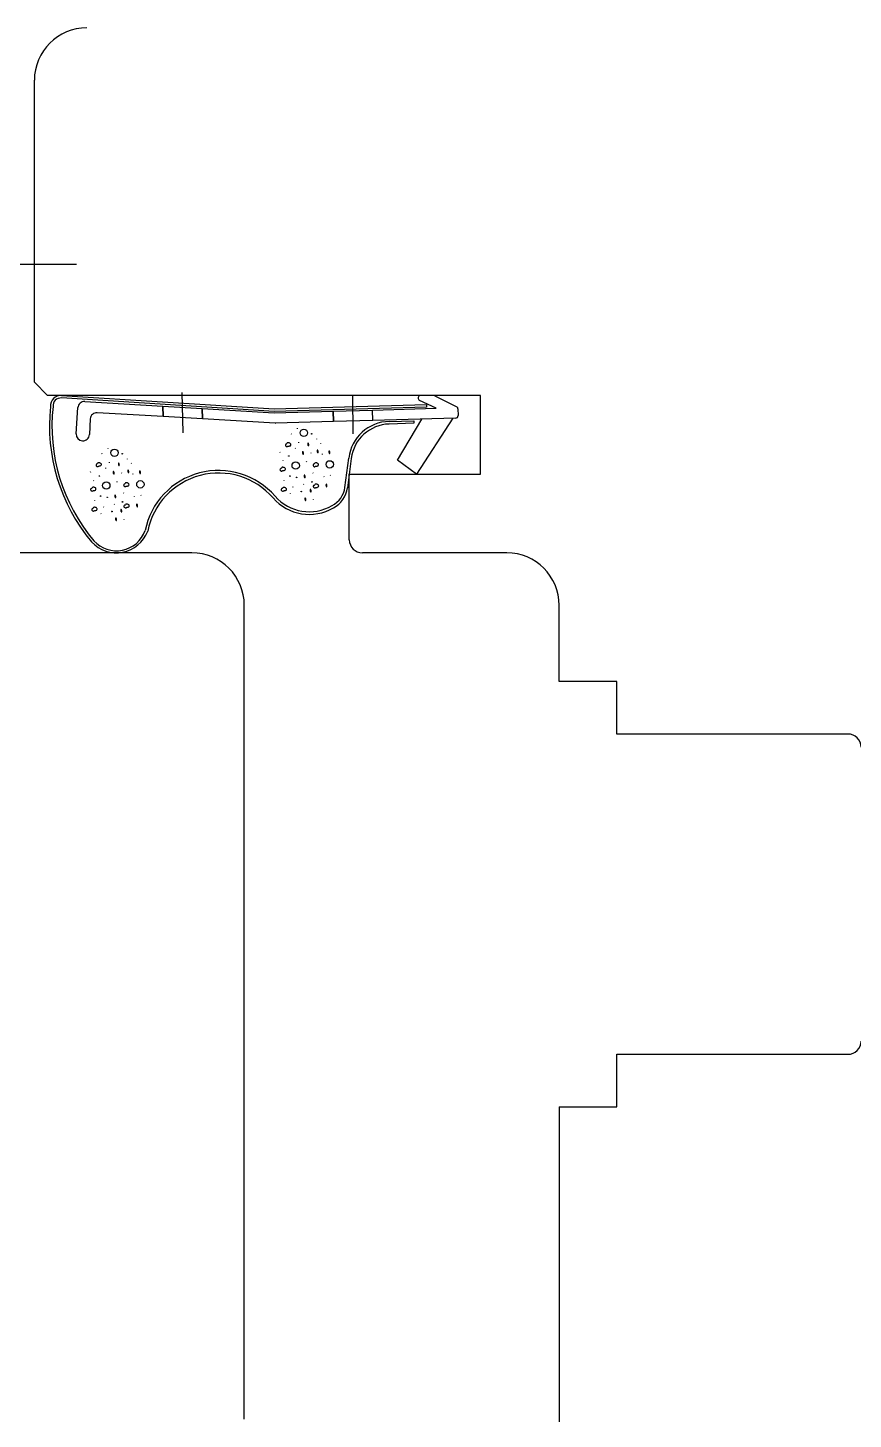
# Model space of a CAD drawing. Header units: centimetres. Extents: x 0.3 to 84.3, y 0.3 to 59.7.
# Drawn here: x 49.5955 to 49.6584, y 11.8326 to 11.9386 of the extents above; entities that cross this region are included whole.
import ezdxf

# ---------------------------------------------------------------- set-up
doc = ezdxf.new("R2010")
doc.units = ezdxf.units.CM
doc.linetypes.add('AUSGEZOGEN', pattern=[0])
doc.layers.add('Fenster', color=7, linetype='AUSGEZOGEN', lineweight=35)

msp = doc.modelspace()

# ---------------------------------------------------------------- linework, layer by layer
at = {"layer": 'Fenster', "color": 7, "linetype": 'AUSGEZOGEN', "lineweight": 25}
for p, q in [((49.59599889823408, 11.91159983226303), (49.59599889823408, 11.93459983172548)), ((49.54879889959541, 11.92059983156041), (49.59919889825645, 11.92059983156041)), ((49.59699889821068, 11.91059983228638), (49.59599889823408, 11.91159983226303)), ((49.62999889743955, 11.91059983228638), (49.59699889821068, 11.91059983228638)), ((49.61426706324207, 11.90936978297273), (49.59805863119584, 11.91040023524897)), ((49.59807132059237, 11.91059983228638), (49.61427060500888, 11.90956996157138)), ((49.60734916791244, 11.90773669975033), (49.60726275127627, 11.91081042163947)), ((49.62024347756662, 11.91059464964292), (49.62026369646575, 11.90766555043615)), ((49.62661635941222, 11.90961693968521), (49.6253561972856, 11.91021814915171)), ((49.62651438007035, 11.91056295792437), (49.6282010134704, 11.90971774530645)), ((49.62999889743955, 11.90459983242659), (49.62999889743955, 11.91059983228638)), ((49.59919122679094, 11.90766726919242), (49.59930947620459, 11.90966377035429)), ((49.59983816384845, 11.91013333329129), (49.60579121315453, 11.90977699086848)), ((49.60581367617769, 11.90897801177271), (49.60078911466384, 11.90927560811979)), ((49.60581367617769, 11.90897801177271), (49.60579121315453, 11.90977699086848)), ((49.60579121315453, 11.90977699086848), (49.60879745773953, 11.90959704065745)), ((49.60579121315453, 11.90977699086848), (49.60581367617769, 11.90897801177271)), ((49.60881986738557, 11.9087999601119), (49.60879745773953, 11.90959704065745)), ((49.60879745773953, 11.90959704065745), (49.61426584858321, 11.90926970931146)), ((49.60879745773953, 11.90959704065745), (49.60881986738557, 11.9087999601119)), ((49.61426584858321, 11.90926970931146), (49.61877468023575, 11.90939647356609)), ((49.62588339611119, 11.90969637218505), (49.61426706324207, 11.90936978297273)), ((49.61427060500888, 11.90956996157138), (49.62587777540099, 11.90989629318379)), ((49.61877468023575, 11.90939647356609), (49.62177349521721, 11.90948078422021)), ((49.61879716307688, 11.90859678957104), (49.61877468023575, 11.90939647356609)), ((49.61877468023575, 11.90939647356609), (49.61879716307688, 11.90859678957104)), ((49.62177349521721, 11.90948078422021), (49.62661635941222, 11.90961693968521)), ((49.62179597805834, 11.90868110022516), (49.62177349521721, 11.90948078422021)), ((49.62587777540099, 11.90989629318379), (49.62588339611119, 11.90969637218505)), ((49.62828014557795, 11.90956396074117), (49.62829420532601, 11.90906387467794)), ((49.60026042702003, 11.9088060451827), (49.60018947737188, 11.90760814448563)), ((49.60881986738557, 11.9087999601119), (49.60581367617769, 11.90897801177271)), ((49.61434012865661, 11.90847300429996), (49.60881986738557, 11.9087999601119)), ((49.61879716307688, 11.90859678957104), (49.61437501995993, 11.9084724625348)), ((49.61605537021148, 11.9080581842175), (49.61604311295917, 11.9080901150041)), ((49.62179597805834, 11.90868110022516), (49.61879716307688, 11.90859678957104)), ((49.62809990503747, 11.90885833296893), (49.62179597805834, 11.90868110022516)), ((49.62303802262996, 11.9086159803705), (49.62491079548754, 11.90866863273673)), ((49.62491641619781, 11.90846871173799), (49.62304364334025, 11.90841605937172)), ((49.62367613496437, 11.90566463743708), (49.62552046789672, 11.90878581297889)), ((49.62491079548754, 11.90866863273673), (49.62491641619781, 11.90846871173799)), ((49.62789998403877, 11.90885271225861), (49.62511849901392, 11.90459983242659)), ((49.61530587681335, 11.90698745834948), (49.61527320156841, 11.90696987260972)), ((49.61534005701127, 11.90698525679755), (49.61530587681335, 11.90698745834948)), ((49.61537869613675, 11.90698175849111), (49.61534005701127, 11.90698525679755)), ((49.61541547906548, 11.90697686502336), (49.61537869613675, 11.90698175849111)), ((49.61559297099311, 11.90764630645018), (49.61558071374078, 11.90767823723677)), ((49.6161639037995, 11.90698878489243), (49.61615164654718, 11.90702071567899)), ((49.61753439905542, 11.9072532868719), (49.61752214180311, 11.90728521765846)), ((49.60115965513464, 11.9061263414812), (49.60114739788233, 11.9061582722678)), ((49.6016220543529, 11.90653821924853), (49.60160979710059, 11.90657015003513)), ((49.61472630577933, 11.90624856262162), (49.61471404852695, 11.90628049340822)), ((49.61513141800537, 11.90683309412111), (49.61512986919581, 11.90680113389985)), ((49.61512986919581, 11.90680113389985), (49.61513444915387, 11.90677029360418)), ((49.61515692118265, 11.90687259910569), (49.61513141800537, 11.90683309412111)), ((49.61513444915387, 11.90677029360418), (49.6151524948342, 11.90674085796109)), ((49.6151524948342, 11.90674085796109), (49.61519171597584, 11.90671106827163)), ((49.61518615889023, 11.90689166864272), (49.61515692118265, 11.90687259910569)), ((49.61521651658357, 11.90690460739707), (49.61518615889023, 11.90689166864272)), ((49.61519171597584, 11.90671106827163), (49.61522767538663, 11.90669335343901)), ((49.61524649027512, 11.90693120243518), (49.61521651658357, 11.90690460739707)), ((49.61522767538663, 11.90669335343901), (49.61526046037355, 11.90669300888394)), ((49.61527320156841, 11.90696987260972), (49.61524649027512, 11.90693120243518)), ((49.61526046037355, 11.90669300888394), (49.61529165287335, 11.90670715575679)), ((49.61529165287335, 11.90670715575679), (49.61532265887439, 11.90672232492543)), ((49.61532265887439, 11.90672232492543), (49.61535459820652, 11.90673238477557)), ((49.61535459820652, 11.90673238477557), (49.61538951431724, 11.90673770911326)), ((49.61538951431724, 11.90673770911326), (49.61542192585248, 11.90673940826382)), ((49.61545533729741, 11.9069609186061), (49.61541547906548, 11.90697686502336)), ((49.61542192585248, 11.90673940826382), (49.61545275582007, 11.90674398592992)), ((49.61545275582007, 11.90674398592992), (49.61550882107612, 11.90676548336924)), ((49.61549502009206, 11.9069343807953), (49.61545533729741, 11.9069609186061)), ((49.61552077580949, 11.90690318650769), (49.61549502009206, 11.9069343807953)), ((49.61550882107612, 11.90676548336924), (49.61553071538694, 11.90680257976815)), ((49.61553677826917, 11.9068733775016), (49.61552077580949, 11.90690318650769)), ((49.61553071538694, 11.90680257976815), (49.61554071021752, 11.90684030684602)), ((49.61554071021752, 11.90684030684602), (49.61553677826917, 11.9068733775016)), ((49.61588607250113, 11.90655402778853), (49.61587381524876, 11.90658595857513)), ((49.61709214959735, 11.90618351198182), (49.61707989234503, 11.90621544276842)), ((49.61783275300063, 11.9069198128886), (49.61782049574831, 11.9069517436752)), ((49.61795740688309, 11.90610148404544), (49.6179451496308, 11.90613341483204)), ((49.60069810214679, 11.90531312915218), (49.60069655333726, 11.90528116893093)), ((49.60069655333726, 11.90528116893093), (49.60070113329531, 11.9052503286352)), ((49.60072360532412, 11.90535263413672), (49.60069810214679, 11.90531312915218)), ((49.60070113329531, 11.9052503286352), (49.60071917897562, 11.90522089299216)), ((49.60071917897562, 11.90522089299216), (49.60075840011726, 11.90519110330274)), ((49.60075284303178, 11.90537170367379), (49.60072360532412, 11.90535263413672)), ((49.60078320072512, 11.90538464242809), (49.60075284303178, 11.90537170367379)), ((49.60075840011726, 11.90519110330274), (49.60079435952812, 11.90517338847003)), ((49.6008131744166, 11.90541123746625), (49.60078320072512, 11.90538464242809)), ((49.60079435952812, 11.90517338847003), (49.60082714451497, 11.90517304391497)), ((49.60083988570996, 11.90544990764074), (49.6008131744166, 11.90541123746625)), ((49.60082714451497, 11.90517304391497), (49.60085833701478, 11.90518719078782)), ((49.60087256095483, 11.90546749338055), (49.60083988570996, 11.90544990764074)), ((49.60085833701478, 11.90518719078782), (49.60088934301594, 11.90520235995646)), ((49.60090674115276, 11.90546529182862), (49.60087256095483, 11.90546749338055)), ((49.60088934301594, 11.90520235995646), (49.60092128234795, 11.90521241980664)), ((49.60094538027817, 11.90546179352214), (49.60090674115276, 11.90546529182862)), ((49.60092128234795, 11.90521241980664), (49.60095619845878, 11.90521774414433)), ((49.60098216320691, 11.90545690005438), (49.60094538027817, 11.90546179352214)), ((49.60095619845878, 11.90521774414433), (49.60098860999403, 11.90521944329485)), ((49.60102202143884, 11.90544095363717), (49.60098216320691, 11.90545690005438)), ((49.60098860999403, 11.90521944329485), (49.60101943996151, 11.90522402096094)), ((49.60101943996151, 11.90522402096094), (49.60107550521761, 11.90524551840031)), ((49.6010617042335, 11.90541441582632), (49.60102202143884, 11.90544095363717)), ((49.60108745995103, 11.90538322153871), (49.6010617042335, 11.90541441582632)), ((49.60107550521761, 11.90524551840031), (49.60109739952847, 11.90528261479922)), ((49.6011034624106, 11.90535341253267), (49.60108745995103, 11.90538322153871)), ((49.60109739952847, 11.90528261479922), (49.60110739435907, 11.90532034187704)), ((49.60110739435907, 11.90532034187704), (49.6011034624106, 11.90535341253267)), ((49.60145275664257, 11.9050340628196), (49.60144049939024, 11.90506599360615)), ((49.60173058794104, 11.90546881992345), (49.60171833068873, 11.90550075071006)), ((49.60310108319695, 11.90573332190293), (49.60308882594459, 11.90576525268953)), ((49.60339943714217, 11.90539984791958), (49.60338717988986, 11.90543177870619)), ((49.6147188118612, 11.90496598115738), (49.6147172630516, 11.90493402093617)), ((49.6147172630516, 11.90493402093617), (49.61472184300957, 11.90490318064044)), ((49.6147443150384, 11.90500548614191), (49.6147188118612, 11.90496598115738)), ((49.61472184300957, 11.90490318064044), (49.61473988869, 11.90487374499731)), ((49.61473988869, 11.90487374499731), (49.61477910983162, 11.90484395530789)), ((49.61477355274606, 11.90502455567903), (49.6147443150384, 11.90500548614191)), ((49.61480391043941, 11.90503749443333), (49.61477355274606, 11.90502455567903)), ((49.61483388413086, 11.90506408947144), (49.61480391043941, 11.90503749443333)), ((49.61486059542424, 11.90510275964598), (49.61483388413086, 11.90506408947144)), ((49.61489327066917, 11.90512034538575), (49.61486059542424, 11.90510275964598)), ((49.61492745086709, 11.90511814383381), (49.61489327066917, 11.90512034538575)), ((49.61491005273022, 11.9048552119617), (49.61494199206223, 11.90486527181183)), ((49.61496608999256, 11.90511464552738), (49.61492745086709, 11.90511814383381)), ((49.61494199206223, 11.90486527181183), (49.61497690817308, 11.90487059614948)), ((49.61495932793273, 11.90561299464739), (49.6149470706804, 11.90564492543399)), ((49.6150028729213, 11.90510975205962), (49.61496608999256, 11.90511464552738)), ((49.61497690817308, 11.90487059614948), (49.61500931970832, 11.90487229530004)), ((49.61504273115313, 11.90509380564231), (49.6150028729213, 11.90510975205962)), ((49.61500931970832, 11.90487229530004), (49.6150401496759, 11.90487687296618)), ((49.6150401496759, 11.90487687296618), (49.61509621493193, 11.90489837040545)), ((49.61508241394777, 11.90506726783151), (49.61504273115313, 11.90509380564231)), ((49.61510816966529, 11.90503607354395), (49.61508241394777, 11.90506726783151)), ((49.61509621493193, 11.90489837040545), (49.61511810924274, 11.90493546680446)), ((49.61512417212498, 11.90500626453782), (49.61510816966529, 11.90503607354395)), ((49.61511810924274, 11.90493546680446), (49.61512810407334, 11.90497319388228)), ((49.61512810407334, 11.90497319388228), (49.61512417212498, 11.90500626453782)), ((49.61675329146311, 11.90551810858019), (49.61674103421082, 11.90555003936674)), ((49.6172371256071, 11.90530633502535), (49.61723557679755, 11.9052743748041)), ((49.61723557679755, 11.9052743748041), (49.61724015675561, 11.90524353450838)), ((49.61726262878441, 11.90534584000984), (49.6172371256071, 11.90530633502535)), ((49.61724015675561, 11.90524353450838), (49.61725820243592, 11.90521409886533)), ((49.61725820243592, 11.90521409886533), (49.61729742357757, 11.90518430917587)), ((49.61729186649201, 11.90536490954696), (49.61726262878441, 11.90534584000984)), ((49.61732222418536, 11.90537784830126), (49.61729186649201, 11.90536490954696)), ((49.61729742357757, 11.90518430917587), (49.61733338298842, 11.9051665943432)), ((49.61735219787688, 11.90540444333942), (49.61732222418536, 11.90537784830126)), ((49.61733338298842, 11.9051665943432), (49.61736616797528, 11.90516624978814)), ((49.61737890917025, 11.90544311351391), (49.61735219787688, 11.90540444333942)), ((49.61736616797528, 11.90516624978814), (49.61739736047506, 11.90518039666095)), ((49.61741158441507, 11.90546069925372), (49.61737890917025, 11.90544311351391)), ((49.61739736047506, 11.90518039666095), (49.61742836647624, 11.90519556582963)), ((49.61744576461298, 11.90545849770179), (49.61741158441507, 11.90546069925372)), ((49.61742836647624, 11.90519556582963), (49.61746030580824, 11.90520562567981)), ((49.61748440373846, 11.90545499939535), (49.61744576461298, 11.90545849770179)), ((49.61746030580824, 11.90520562567981), (49.61749522191903, 11.9052109500175)), ((49.6175211866672, 11.9054501059276), (49.61748440373846, 11.90545499939535)), ((49.61749522191903, 11.9052109500175), (49.61752763345427, 11.90521264916797)), ((49.61756104489915, 11.90543415951029), (49.6175211866672, 11.9054501059276)), ((49.61752763345427, 11.90521264916797), (49.61755846342182, 11.90521722683416)), ((49.61755846342182, 11.90521722683416), (49.61761452867784, 11.90523872427348)), ((49.61760072769379, 11.90540762169944), (49.61756104489915, 11.90543415951029)), ((49.61762648341127, 11.90537642741188), (49.61760072769379, 11.90540762169944)), ((49.61761452867784, 11.90523872427348), (49.61763642298877, 11.90527582067239)), ((49.61764248587089, 11.90534661840579), (49.61762648341127, 11.90537642741188)), ((49.61763642298877, 11.90527582067239), (49.61764641781937, 11.90531354775026)), ((49.61764641781937, 11.90531354775026), (49.61764248587089, 11.90534661840579)), ((49.61966774595428, 11.90358762952819), (49.61995383450721, 11.90582340322944)), ((49.62015221697516, 11.905798018302), (49.61986612842222, 11.90356224460074)), ((49.62511849901392, 11.90459983242659), (49.62367613496437, 11.90566463743708)), ((49.60029298992075, 11.90472859765269), (49.60028073266842, 11.90476052843924)), ((49.60052601207416, 11.90409302967847), (49.60051375482184, 11.90412496046502)), ((49.60231997560456, 11.90399814361122), (49.60230771835224, 11.90403007439782)), ((49.60265883373879, 11.90466354701285), (49.60264657648646, 11.90469547779945)), ((49.60282931292585, 11.90382587504096), (49.60280380974865, 11.90378637005638)), ((49.6028585506335, 11.90384494457799), (49.60282931292585, 11.90382587504096)), ((49.60288890832685, 11.90385788333233), (49.6028585506335, 11.90384494457799)), ((49.60291888201832, 11.90388447837045), (49.60288890832685, 11.90385788333233)), ((49.60294559331168, 11.90392314854498), (49.60291888201832, 11.90388447837045)), ((49.6029782685566, 11.90394073428475), (49.60294559331168, 11.90392314854498)), ((49.60301244875453, 11.90393853273281), (49.6029782685566, 11.90394073428475)), ((49.60305108787995, 11.90393503442638), (49.60301244875453, 11.90393853273281)), ((49.60308787080869, 11.90393014095862), (49.60305108787995, 11.90393503442638)), ((49.60312772904057, 11.90391419454132), (49.60308787080869, 11.90393014095862)), ((49.60316741183521, 11.90388765673056), (49.60312772904057, 11.90391419454132)), ((49.60319316755275, 11.90385646244295), (49.60316741183521, 11.90388765673056)), ((49.60320917001243, 11.90382665343682), (49.60319316755275, 11.90385646244295)), ((49.60321310196079, 11.90379358278128), (49.60320917001243, 11.90382665343682)), ((49.60352409102453, 11.90458151907651), (49.60351183377222, 11.90461344986307)), ((49.61477910983162, 11.90484395530789), (49.61481506924239, 11.90482624047527)), ((49.61481506924239, 11.90482624047527), (49.61484785422925, 11.9048258959202)), ((49.61484785422925, 11.9048258959202), (49.61487904672904, 11.90484004279302)), ((49.61487904672904, 11.90484004279302), (49.61491005273022, 11.9048552119617)), ((49.61504564776943, 11.90408479216681), (49.61503339051714, 11.9041167229534)), ((49.61652681224211, 11.90379931126204), (49.61651455498973, 11.90383124204864)), ((49.61724339613158, 11.90466327497725), (49.61723113887922, 11.90469520576385)), ((49.61739820994182, 11.90382248450356), (49.61737149864845, 11.90378381432906)), ((49.61743088518676, 11.90384007024336), (49.61739820994182, 11.90382248450356)), ((49.61746506538467, 11.90383786869143), (49.61743088518676, 11.90384007024336)), ((49.61750370451015, 11.903834370385), (49.61746506538467, 11.90383786869143)), ((49.61754048743887, 11.90382947691724), (49.61750370451015, 11.903834370385)), ((49.61758034567072, 11.90381353049993), (49.61754048743887, 11.90382947691724)), ((49.61762002846535, 11.90378699268908), (49.61758034567072, 11.90381353049993)), ((49.61807187240359, 11.90439253869572), (49.61805961515121, 11.90442446948232)), ((49.61856541442055, 11.90448335216638), (49.61855315716826, 11.90451528295294)), ((49.61999889767319, 11.89959983254349), (49.61999889767319, 11.90459983242659)), ((49.61999889767319, 11.90459983242659), (49.62999889743955, 11.90459983242659)), ((49.60028549600262, 11.90344601618845), (49.60028394719307, 11.90341405596719)), ((49.60028394719307, 11.90341405596719), (49.60028852715114, 11.90338321567143)), ((49.60031099917993, 11.90348552117294), (49.60028549600262, 11.90344601618845)), ((49.60028852715114, 11.90338321567143), (49.60030657283143, 11.90335378002842)), ((49.60030657283143, 11.90335378002842), (49.6003457939731, 11.90332399033896)), ((49.60034023688748, 11.90350459071006), (49.60031099917993, 11.90348552117294)), ((49.60037059458083, 11.90351752946431), (49.60034023688748, 11.90350459071006)), ((49.6003457939731, 11.90332399033896), (49.60038175338394, 11.9033062755063)), ((49.60040056827236, 11.90354412450252), (49.60037059458083, 11.90351752946431)), ((49.60038175338394, 11.9033062755063), (49.6004145383708, 11.90330593095123)), ((49.60042727956566, 11.90358279467701), (49.60040056827236, 11.90354412450252)), ((49.6004145383708, 11.90330593095123), (49.60044573087058, 11.90332007782404)), ((49.6004599548106, 11.90360038041681), (49.60042727956566, 11.90358279467701)), ((49.60044573087058, 11.90332007782404), (49.60047673687171, 11.90333524699273)), ((49.60049413500852, 11.90359817886488), (49.6004599548106, 11.90360038041681)), ((49.60047673687171, 11.90333524699273), (49.60050867620377, 11.9033453068429)), ((49.600532774134, 11.90359468055845), (49.60049413500852, 11.90359817886488)), ((49.60050867620377, 11.9033453068429), (49.60054359231449, 11.90335063118059)), ((49.60056955706272, 11.90358978709069), (49.600532774134, 11.90359468055845)), ((49.60054359231449, 11.90335063118059), (49.60057600384975, 11.90335233033106)), ((49.60060941529468, 11.90357384067339), (49.60056955706272, 11.90358978709069)), ((49.60057600384975, 11.90335233033106), (49.60060683381732, 11.90335690799725)), ((49.60060683381732, 11.90335690799725), (49.60066289907337, 11.90337840543657)), ((49.60064909808931, 11.90354730286253), (49.60060941529468, 11.90357384067339)), ((49.60067485380672, 11.90351610857497), (49.60064909808931, 11.90354730286253)), ((49.60066289907337, 11.90337840543657), (49.60068479338423, 11.90341550183548)), ((49.6006908562664, 11.90348629956889), (49.60067485380672, 11.90351610857497)), ((49.60068479338423, 11.90341550183548), (49.60069478821477, 11.90345322891335)), ((49.60069478821477, 11.90345322891335), (49.6006908562664, 11.90348629956889)), ((49.60281008027309, 11.90314331000832), (49.60279782302077, 11.90317524079487)), ((49.60280380974865, 11.90378637005638), (49.60280226093904, 11.90375440983517)), ((49.60280226093904, 11.90375440983517), (49.60280684089703, 11.90372356953944)), ((49.60280684089703, 11.90372356953944), (49.60282488657746, 11.90369413389635)), ((49.60282488657746, 11.90369413389635), (49.60286410771906, 11.9036643442069)), ((49.60286410771906, 11.9036643442069), (49.60290006712984, 11.90364662937428)), ((49.60290006712984, 11.90364662937428), (49.60293285211671, 11.90364628481921)), ((49.60293285211671, 11.90364628481921), (49.6029640446165, 11.90366043169202)), ((49.6029640446165, 11.90366043169202), (49.60299505061768, 11.9036756008607)), ((49.60299505061768, 11.9036756008607), (49.60302698994968, 11.90368566071083)), ((49.60302698994968, 11.90368566071083), (49.60306190606051, 11.90369098504853)), ((49.60306190606051, 11.90369098504853), (49.60309431759575, 11.90369268419909)), ((49.60309431759575, 11.90369268419909), (49.60312514756336, 11.90369726186518)), ((49.60312514756336, 11.90369726186518), (49.60318121281938, 11.90371875930451)), ((49.60318121281938, 11.90371875930451), (49.60320310713021, 11.90375585570342)), ((49.60320310713021, 11.90375585570342), (49.60321310196079, 11.90379358278128)), ((49.60363855654501, 11.90287257372679), (49.60362629929271, 11.90290450451335)), ((49.6041320985621, 11.90296338719741), (49.60411984130974, 11.90299531798401)), ((49.61480513169786, 11.90343777867679), (49.61480358288825, 11.90340581845549)), ((49.61480358288825, 11.90340581845549), (49.61480816284631, 11.90337497815981)), ((49.61483063487513, 11.90347728366133), (49.61480513169786, 11.90343777867679)), ((49.61480816284631, 11.90337497815981), (49.61482620852668, 11.90334554251672)), ((49.61482620852668, 11.90334554251672), (49.61486542966826, 11.90331575282731)), ((49.61485987258277, 11.9034963531984), (49.61483063487513, 11.90347728366133)), ((49.6148902302761, 11.90350929195266), (49.61485987258277, 11.9034963531984)), ((49.61486542966826, 11.90331575282731), (49.61490138907911, 11.90329803799469)), ((49.6149202039676, 11.90353588699086), (49.6148902302761, 11.90350929195266)), ((49.61490138907911, 11.90329803799469), (49.61493417406597, 11.90329769343957)), ((49.61494691526096, 11.90357455716539), (49.6149202039676, 11.90353588699086)), ((49.61493417406597, 11.90329769343957), (49.61496536656576, 11.90331184031238)), ((49.61497959050588, 11.90359214290511), (49.61494691526096, 11.90357455716539)), ((49.61496536656576, 11.90331184031238), (49.61499637256694, 11.90332700948102)), ((49.6150137707038, 11.90358994135322), (49.61497959050588, 11.90359214290511)), ((49.61499637256694, 11.90332700948102), (49.61502831189895, 11.9033370693312)), ((49.61505240982916, 11.90358644304679), (49.6150137707038, 11.90358994135322)), ((49.61502831189895, 11.9033370693312), (49.61506322800979, 11.90334239366889)), ((49.61508919275791, 11.90358154957903), (49.61505240982916, 11.90358644304679)), ((49.61506322800979, 11.90334239366889), (49.61509563954503, 11.90334409281941)), ((49.61512905098985, 11.90356560316173), (49.61508919275791, 11.90358154957903)), ((49.61509563954503, 11.90334409281941), (49.61512646951257, 11.9033486704856)), ((49.61512646951257, 11.9033486704856), (49.61518253476865, 11.90337016792487)), ((49.61516873378449, 11.90353906535088), (49.61512905098985, 11.90356560316173)), ((49.61519448950203, 11.90350787106336), (49.61516873378449, 11.90353906535088)), ((49.61518253476865, 11.90337016792487), (49.61520442907946, 11.90340726432383)), ((49.61521049196164, 11.90347806205723), (49.61519448950203, 11.90350787106336)), ((49.61520442907946, 11.90340726432383), (49.61521442391005, 11.9034449914017)), ((49.61521442391005, 11.9034449914017), (49.61521049196164, 11.90347806205723)), ((49.61552081422108, 11.90309081646201), (49.61550855696875, 11.90312274724861)), ((49.6157181226683, 11.90359075644274), (49.61570586541598, 11.90362268722934)), ((49.61725642637877, 11.903685706015), (49.61725487756918, 11.90365374579374)), ((49.61725487756918, 11.90365374579374), (49.61725945752723, 11.90362290549801)), ((49.61728192955598, 11.90372521099949), (49.61725642637877, 11.903685706015)), ((49.61725945752723, 11.90362290549801), (49.6172775032076, 11.90359346985497)), ((49.6172775032076, 11.90359346985497), (49.61731672434926, 11.90356368016551)), ((49.61731116726364, 11.90374428053661), (49.61728192955598, 11.90372521099949)), ((49.61734152495698, 11.9037572192909), (49.61731116726364, 11.90374428053661)), ((49.61731672434926, 11.90356368016551), (49.61735268375997, 11.90354596533284)), ((49.61737149864845, 11.90378381432906), (49.61734152495698, 11.9037572192909)), ((49.61735268375997, 11.90354596533284), (49.61738546874683, 11.90354562077778)), ((49.61738546874683, 11.90354562077778), (49.61741666124669, 11.90355976765059)), ((49.61741666124669, 11.90355976765059), (49.6174476672478, 11.90357493681927)), ((49.6174476672478, 11.90357493681927), (49.61747960657982, 11.90358499666945)), ((49.61747960657982, 11.90358499666945), (49.61751452269066, 11.90359032100714)), ((49.61751452269066, 11.90359032100714), (49.61754693422591, 11.90359202015761)), ((49.61754693422591, 11.90359202015761), (49.6175777641935, 11.9035965978238)), ((49.6175777641935, 11.9035965978238), (49.61763382944953, 11.90361809526312)), ((49.61764578418288, 11.90375579840152), (49.61762002846535, 11.90378699268908)), ((49.61763382944953, 11.90361809526312), (49.61765572376034, 11.90365519166203)), ((49.61766178664257, 11.90372598939548), (49.61764578418288, 11.90375579840152)), ((49.61765572376034, 11.90365519166203), (49.61766571859093, 11.9036929187399)), ((49.61766571859093, 11.9036929187399), (49.61766178664257, 11.90372598939548)), ((49.60037181583935, 11.90191781370786), (49.60037026702978, 11.90188585348656)), ((49.60037026702978, 11.90188585348656), (49.60037484698785, 11.90185501319084)), ((49.60039731901661, 11.90195731869235), (49.60037181583935, 11.90191781370786)), ((49.60037484698785, 11.90185501319084), (49.60039289266817, 11.90182557754775)), ((49.60039289266817, 11.90182557754775), (49.6004321138098, 11.90179578785833)), ((49.60042655672422, 11.90197638822947), (49.60039731901661, 11.90195731869235)), ((49.60045691441755, 11.90198932698372), (49.60042655672422, 11.90197638822947)), ((49.6004321138098, 11.90179578785833), (49.60046807322059, 11.90177807302571)), ((49.60048688810903, 11.90201592202193), (49.60045691441755, 11.90198932698372)), ((49.60046807322059, 11.90177807302571), (49.60050085820752, 11.90177772847064)), ((49.60051359940238, 11.90205459219642), (49.60048688810903, 11.90201592202193)), ((49.60050085820752, 11.90177772847064), (49.60053205070732, 11.90179187534346)), ((49.60054627464731, 11.90207217793623), (49.60051359940238, 11.90205459219642)), ((49.60053205070732, 11.90179187534346), (49.60056305670836, 11.90180704451214)), ((49.60058045484523, 11.9020699763842), (49.60054627464731, 11.90207217793623)), ((49.60056305670836, 11.90180704451214), (49.60059499604051, 11.90181710436232)), ((49.60061909397071, 11.90206647807782), (49.60058045484523, 11.9020699763842)), ((49.60059499604051, 11.90181710436232), (49.60062991215121, 11.90182242869992)), ((49.60061233191087, 11.90256482719779), (49.60060007465856, 11.90259675798439)), ((49.60065587689945, 11.90206158461001), (49.60061909397071, 11.90206647807782)), ((49.60062991215121, 11.90182242869992), (49.60066232368645, 11.90182412785048)), ((49.60069573513139, 11.90204563819275), (49.60065587689945, 11.90206158461001)), ((49.60066232368645, 11.90182412785048), (49.60069315365404, 11.90182870551662)), ((49.60069315365404, 11.90182870551662), (49.60074921891009, 11.90185020295589)), ((49.60073541792597, 11.90201910038195), (49.60069573513139, 11.90204563819275)), ((49.60076117364346, 11.90198790609439), (49.60073541792597, 11.90201910038195)), ((49.60074921891009, 11.90185020295589), (49.60077111322089, 11.9018872993549)), ((49.60077717610314, 11.9019580970883), (49.60076117364346, 11.90198790609439)), ((49.60077111322089, 11.9018872993549), (49.60078110805148, 11.90192502643272)), ((49.60078110805148, 11.90192502643272), (49.60077717610314, 11.9019580970883)), ((49.60128480680979, 11.90207079147381), (49.60127254955741, 11.90210272226036)), ((49.60209349638359, 11.90227934629307), (49.60208123913127, 11.90231127707967)), ((49.6028231105202, 11.90216574104602), (49.60282156171067, 11.90213378082476)), ((49.60282156171067, 11.90213378082476), (49.60282614166871, 11.90210294052909)), ((49.60284861369752, 11.9022052460306), (49.6028231105202, 11.90216574104602)), ((49.60282614166871, 11.90210294052909), (49.60284418734901, 11.90207350488599)), ((49.60284418734901, 11.90207350488599), (49.60288340849069, 11.90204371519654)), ((49.60287785140506, 11.90222431556763), (49.60284861369752, 11.9022052460306)), ((49.60290820909841, 11.90223725432197), (49.60287785140506, 11.90222431556763)), ((49.60288340849069, 11.90204371519654), (49.60291936790152, 11.90202600036392)), ((49.60293818279001, 11.90226384936009), (49.60290820909841, 11.90223725432197)), ((49.60291936790152, 11.90202600036392), (49.60295215288838, 11.90202565580885)), ((49.60296489408331, 11.90230251953463), (49.60293818279001, 11.90226384936009)), ((49.60295215288838, 11.90202565580885), (49.60298334538818, 11.9020398026817)), ((49.60299756932818, 11.90232010527439), (49.60296489408331, 11.90230251953463)), ((49.60298334538818, 11.9020398026817), (49.60301435138929, 11.90205497185035)), ((49.60303174952609, 11.90231790372245), (49.60299756932818, 11.90232010527439)), ((49.60301435138929, 11.90205497185035), (49.60304629072137, 11.90206503170048)), ((49.60307038865157, 11.90231440541602), (49.60303174952609, 11.90231790372245)), ((49.60304629072137, 11.90206503170048), (49.60308120683209, 11.90207035603817)), ((49.60310717158031, 11.90230951194826), (49.60307038865157, 11.90231440541602)), ((49.60308120683209, 11.90207035603817), (49.60311361836733, 11.90207205518873)), ((49.60314702981226, 11.90229356553096), (49.60310717158031, 11.90230951194826)), ((49.60311361836733, 11.90207205518873), (49.60314444833492, 11.90207663285483)), ((49.60314444833492, 11.90207663285483), (49.60320051359096, 11.90209813029415)), ((49.6031867126069, 11.9022670277202), (49.60314702981226, 11.90229356553096)), ((49.60321246832431, 11.90223583343259), (49.6031867126069, 11.9022670277202)), ((49.60320051359096, 11.90209813029415), (49.60322240790182, 11.90213522669306)), ((49.603228470784, 11.90220602442646), (49.60321246832431, 11.90223583343259)), ((49.60322240790182, 11.90213522669306), (49.60323240273241, 11.90217295377093)), ((49.60323240273241, 11.90217295377093), (49.603228470784, 11.90220602442646)), ((49.61727543059163, 11.90265323461145), (49.61726317333932, 11.902685165398)), ((49.60108749836257, 11.90157085149308), (49.60107524111019, 11.90160278227969)), ((49.60284211473318, 11.90113326964247), (49.6028298574808, 11.90116520042907)), ((49.60799889795362, 11.89859983256683), (49.46399890109487, 11.89859983256683)), ((49.63199889739274, 11.89859983256683), (49.6209988976498, 11.89859983256683)), ((49.61199889786015, 11.83259983410926), (49.61199889786015, 11.89459983266029)), ((49.63599889729926, 11.88879983279585), (49.63599889729926, 11.89459983266029)), ((49.64039889719641, 11.88879983279585), (49.63599889729926, 11.88879983279585)), ((49.64039889719641, 11.8847998328893), (49.64039889719641, 11.88879983279585)), ((49.65799889678517, 11.8847998328893), (49.64039889719641, 11.8847998328893)), ((49.64039889719641, 11.85639983355309), (49.64039889719641, 11.86039983345959)), ((49.64039889719641, 11.86039983345959), (49.65799889678517, 11.86039983345959)), ((49.63599889729926, 11.85639983355309), (49.64039889719641, 11.85639983355309)), ((49.63599889729926, 11.85639983355309), (49.63599889729926, 11.8323998341139))]:
    msp.add_line(p, q, dxfattribs=at)
for centre, radius in [((49.61653284923531, 11.90774789924371), 0.0002807631991817866), ((49.61713146181123, 11.90767020969337), 2.300388839435657e-05), ((49.60209953337679, 11.90622793427478), 0.0002807631991817866), ((49.60269814595264, 11.9061502447244), 2.300388839435657e-05), ((49.61538882419716, 11.90597708406348), 2.300388839435657e-05), ((49.61591404271464, 11.90524960981833), 0.0002807631991817866), ((49.61850953660977, 11.90534069864388), 0.0002807631991817866), ((49.60095550833866, 11.90445711909451), 2.300388839435657e-05), ((49.60148072685612, 11.90372964484936), 0.0002807631991817866), ((49.60407622075132, 11.90382073367495), 0.0002807631991817866), ((49.61547514403387, 11.90444888158285), 2.300388839435657e-05), ((49.6159848235906, 11.90435055030265), 2.300388839435657e-05), ((49.6171472646943, 11.90400173944567), 2.300388839435657e-05), ((49.60104182817536, 11.90292891661392), 2.300388839435657e-05), ((49.60155150773215, 11.90283058533368), 2.300388839435657e-05), ((49.61634161409426, 11.90326774607878), 2.300388839435657e-05), ((49.60190829823568, 11.90174778110985), 2.300388839435657e-05), ((49.60271394883572, 11.90248177447669), 2.300388839435657e-05)]:
    msp.add_circle(centre, radius, dxfattribs=at)
for centre, radius, start, end in [((49.59999889814051, 11.93459983172533), 0.003999999906519862, 90, 180), ((49.59802056300612, 11.90980144413651), 0.0007999999813038815, 86.3623121962368, 184.1332071726767), ((49.59802056300612, 11.90980144413651), 0.0005999999859776835, 86.3623121962368, 184.4385025336201), ((49.62544611111004, 11.91040073975645), 0.0002035284374613502, 101.9841791082982, 243.7827965402904), ((49.62639855350863, 11.9103999112875), 0.0001999999953259703, 54.61042695653227, 91.61042695690557), ((49.61100457455091, 11.90829961725194), 0.01385738919255645, 174.0179812088215, 219.7905496225654), ((49.61084661668649, 11.90825186061424), 0.01350814800066859, 173.6110490070131, 220.2707036784653), ((49.59980860149497, 11.90963420800066), 0.0004999999883148121, 86.61042695689557, 176.6104269569076), ((49.60075955231041, 11.90877648282916), 0.0004999999883148121, 86.61042695608278, 176.6104269567044), ((49.62808022457909, 11.90955834003075), 0.0001999999953259703, 1.61042695585947, 52.84707503339506), ((49.61436377853924, 11.90887230453217), 0.0003999999906514859, 266.610426957302, 271.6104269569128), ((49.62312795399431, 11.90541724439012), 0.003199999925215753, 91.6104269566566, 172.7080850605765), ((49.6231279539943, 11.90541724439012), 0.002999999929889782, 91.61042695650434, 172.7080850605753), ((49.62809428432711, 11.90905825396752), 0.0001999999953259703, 271.6104269569199, 1.610426958460404), ((49.59969035208132, 11.90763770683883), 0.0004999999883150395, 176.6104269569076, 266.6104269560948), ((49.5996903520813, 11.90763770683883), 0.0004999999883150395, 266.6104269560948, 356.6104269567044), ((49.61658920518866, 11.90625269445949), 0.0001562929978819677, 171.0134362527129, 182.0828649736216), ((49.61671227813311, 11.90625717048387), 0.0002794473094059438, 182.0828649749336, 190.3555535235393), ((49.61650938135219, 11.90626531812499), 7.547714669119487e-05, 150.0763326664988, 171.0134362524265), ((49.61671227813311, 11.90625717048387), 0.0002794473094061711, 190.3555535235393, 198.6282420721427), ((49.61645618474034, 11.9062959367804), 1.409814734531567e-05, 100.3555534896634, 150.0763326626564), ((49.61659557574364, 11.90621783174032), 0.0001562929978819677, 198.6282420739819, 209.6976707928861), ((49.61645618474034, 11.9062959367804), 1.409814734531567e-05, 50.63477436882894, 100.3555534896634), ((49.61652537492071, 11.90617779368012), 7.547714669119487e-05, 209.6976707896025, 230.6347743748745), ((49.61641725441015, 11.90624848353026), 7.547714669119487e-05, 29.69767079578873, 50.63477438075513), ((49.61648644459046, 11.90613034042998), 1.409814734531567e-05, 230.6347743865753, 280.3555535193676), ((49.61634705358725, 11.90620844547001), 0.0001562929978812856, 18.62824207089652, 29.6976707923204), ((49.61648644459046, 11.90613034042998), 1.409814734531567e-05, 280.3555535193676, 330.0763326563996), ((49.6162303511978, 11.90616910672651), 0.0002794473094052617, 10.35555352389757, 18.62824207157268), ((49.61643324797872, 11.90616095908531), 7.547714669142226e-05, 330.0763326691895, 351.0134362524265), ((49.6162303511978, 11.90616910672651), 0.0002794473094061711, 2.0828649753505, 10.35555352389757), ((49.61635342414225, 11.90617358275089), 0.0001562929978817403, 351.0134362533561, 2.082864976224555), ((49.61698737858771, 11.9069037549811), 0.0001562929978821951, 171.0134362527129, 182.0828649762245), ((49.61711045153214, 11.90690823100553), 0.0002794473094059438, 182.0828649749864, 190.3555535235393), ((49.61690755475124, 11.90691637864665), 7.547714669142226e-05, 150.0763326718802, 171.013436253269), ((49.61711045153216, 11.90690823100553), 0.0002794473094059438, 190.3555535235393, 198.6282420711073), ((49.61685435813944, 11.90694699730201), 1.40981473450883e-05, 100.35555351807, 150.076332658291), ((49.61699374914271, 11.90686889226198), 0.0001562929978821951, 198.6282420700644, 209.6976707928861), ((49.61685435813944, 11.90694699730201), 1.40981473450883e-05, 50.63477439115422, 100.35555351807), ((49.6169235483198, 11.90682885420178), 7.547714669119487e-05, 209.6976707957887, 230.6347743807551), ((49.61681542780919, 11.90689954405187), 7.547714669119487e-05, 29.69767079110338, 50.6347743748745), ((49.61688461798955, 11.90678140095164), 1.40981473450883e-05, 230.6347743911543, 280.3555535180699), ((49.61674522698623, 11.90685950599167), 0.0001562929978812856, 18.62824207336486, 29.6976707923204), ((49.61688461798955, 11.90678140095164), 1.40981473450883e-05, 280.3555535180699, 330.0763326770615), ((49.61662852459685, 11.90682016724813), 0.0002794473094052617, 10.35555352389757, 18.6282420737637), ((49.61683142137777, 11.90681201960696), 7.547714669142223e-05, 330.0763326715268, 351.0134362537585), ((49.61662852459685, 11.90682016724813), 0.0002794473094061711, 2.082864974986457, 10.35555352353931), ((49.61675159754122, 11.90682464327255), 0.0001562929978815129, 351.0134362527129, 2.082864973621643), ((49.61770317606105, 11.90636951077403), 0.0001562929978819677, 171.0134362533561, 182.0828649763194), ((49.61782624900543, 11.90637398679841), 0.0002794473094061711, 182.0828649752976, 190.3555535238976), ((49.61762335222451, 11.90638213443953), 7.547714669142223e-05, 150.0763326730489, 171.0134362546009), ((49.61782624900543, 11.90637398679841), 0.0002794473094061711, 190.3555535238976, 198.6282420714525), ((49.61757015561273, 11.90641275309485), 1.40981473450883e-05, 100.3555534909611, 150.0763326501428), ((49.61770954661598, 11.90633464805486), 0.0001562929978821951, 198.6282420706815, 209.6976707934517), ((49.61757015561273, 11.90641275309485), 1.409814734531567e-05, 50.63477436425006, 100.3555534896634), ((49.61763934579308, 11.90629460999466), 7.547714669142226e-05, 209.697670793446, 230.6347743757298), ((49.61753122528246, 11.90636529984471), 7.547714669142226e-05, 29.69767079578873, 50.6347743816104), ((49.61760041546282, 11.90624715674452), 1.40981473450883e-05, 230.6347743911543, 280.3555535193676), ((49.61746102445957, 11.90632526178451), 0.0001562929978810582, 18.6282420715136, 29.69767079288606), ((49.61760041546282, 11.90624715674452), 1.40981473450883e-05, 280.3555535193676, 330.0763326582911), ((49.61734432207012, 11.90628592304101), 0.0002794473094054891, 10.35555352389757, 18.62824207191781), ((49.61754721885104, 11.90627777539984), 7.547714669142223e-05, 330.0763326691895, 351.0134362524265), ((49.61734432207012, 11.90628592304101), 0.0002794473094061711, 2.082864974986457, 10.35555352389757), ((49.6174673950145, 11.90629039906543), 0.0001562929978815129, 351.0134362533561, 2.082864976224555), ((49.61860259772875, 11.9063016457429), 0.0001562929978821951, 171.0134362533561, 182.0828649762245), ((49.61872567067314, 11.90630612176727), 0.0002794473094061711, 182.0828649749864, 190.3555535235393), ((49.61852277389222, 11.9063142694084), 7.547714669142226e-05, 150.0763326715269, 171.0134362537584), ((49.61872567067314, 11.90630612176727), 0.0002794473094066259, 190.3555535235393, 198.6282420715727), ((49.61846957728044, 11.90634488806376), 1.409814734531567e-05, 100.3555535167722, 150.076332658291), ((49.61860896828375, 11.90626678302373), 0.0001562929978819677, 198.6282420715136, 209.6976707934517), ((49.61846957728044, 11.90634488806376), 1.409814734531567e-05, 50.63477439115422, 100.3555535167722), ((49.61853876746079, 11.90622674496353), 7.547714669119487e-05, 209.6976707946174, 230.6347743765851), ((49.61843064695019, 11.90629743481358), 7.547714669119487e-05, 29.69767079578873, 50.63477438075513), ((49.61849983713055, 11.90617929171339), 1.409814734531567e-05, 230.6347743911543, 280.3555535180699), ((49.61836044612734, 11.90625739675342), 0.0001562929978812856, 18.6282420715136, 29.69767079288606), ((49.61849983713055, 11.90617929171339), 1.409814734531567e-05, 280.3555535180699, 330.0763326582911), ((49.61824374373784, 11.90621805800987), 0.0002794473094052617, 10.35555352389757, 18.62824207110735), ((49.61844664051875, 11.90620991036871), 7.547714669142226e-05, 330.0763326680208, 351.0134362546009), ((49.61824374373784, 11.90621805800987), 0.0002794473094061711, 2.0828649749336, 10.35555352389757), ((49.61836681668228, 11.90622253403425), 0.0001562929978817403, 351.0134362556927, 2.082864976319416), ((49.60255406272919, 11.90538379001218), 0.0001562929978821951, 171.0134362533561, 182.0828649763194), ((49.60267713567359, 11.9053882660366), 0.0002794473094057164, 182.0828649749336, 190.3555535236357), ((49.60247423889266, 11.90539641367768), 7.547714669142226e-05, 150.0763326715269, 171.0134362537584), ((49.60267713567359, 11.9053882660366), 0.0002794473094061711, 190.3555535236357, 198.6282420714525), ((49.60242104228087, 11.90542703233309), 1.409814734531567e-05, 100.3555534896634, 150.0763326501428), ((49.6025604332842, 11.90534892729301), 0.0001562929978821951, 198.6282420706815, 209.6976707934517), ((49.60242104228087, 11.90542703233309), 1.40981473450883e-05, 50.63477436425006, 100.3555534909611), ((49.60249023246124, 11.90530888923281), 7.547714669119487e-05, 209.6976707919452, 230.6347743765851), ((49.60238211195062, 11.90537957908295), 7.547714669142226e-05, 29.69767079578873, 50.6347743816104), ((49.60245130213098, 11.90526143598267), 1.40981473450883e-05, 230.6347743865753, 280.3555535193676), ((49.60231191112778, 11.90533954102269), 0.0001562929978812856, 18.6282420715136, 29.69767079288606), ((49.60245130213098, 11.90526143598267), 1.40981473450883e-05, 280.3555535193676, 330.0763326501428), ((49.60219520873827, 11.9053002022792), 0.0002794473094052617, 10.35555352389757, 18.62824207145248), ((49.60239810551919, 11.90529205463799), 7.547714669142223e-05, 330.0763326691895, 351.0134362524265), ((49.60219520873827, 11.9053002022792), 0.0002794473094061711, 2.0828649749336, 10.35555352389757), ((49.60231828168278, 11.90530467830358), 0.0001562929978812856, 351.0134362527129, 2.082864976319416), ((49.60326986020247, 11.90484954580506), 0.0001562929978817403, 171.0134362533561, 182.0828649737163), ((49.60319003636594, 11.9048621694706), 7.547714669142223e-05, 150.0763326691895, 171.0134362524265), ((49.60313683975414, 11.90489278812596), 1.40981473450883e-05, 100.3555534896634, 150.0763326626564), ((49.60313683975414, 11.90489278812596), 1.409814734531567e-05, 50.63477436882894, 100.3555534883657), ((49.60309790942389, 11.90484533487583), 7.547714669119487e-05, 29.69767079578873, 50.63477438075513), ((49.60302770860105, 11.90480529681562), 0.0001562929978812856, 18.62824207089652, 29.6976707923204), ((49.61003552465912, 11.89917271588205), 0.005707174965564687, 40.99308152013437, 168.643091862508), ((49.60215588933013, 11.90473272949052), 0.0001562929978819677, 171.0134362533561, 182.0828649736216), ((49.6022789622746, 11.90473720551494), 0.0002794473094061711, 182.0828649753505, 190.3555535238976), ((49.60207606549368, 11.90474535315611), 7.547714669142226e-05, 150.0763326718802, 171.0134362546009), ((49.6022789622746, 11.90473720551494), 0.0002794473094061711, 190.3555535228227, 198.628242072263), ((49.60202286888189, 11.90477597181142), 1.40981473450883e-05, 100.3555535477742, 150.0763326895752), ((49.60216225988509, 11.9046978667714), 0.0001562929978821951, 198.6282420733648, 209.6976707940174), ((49.60202286888189, 11.90477597181142), 1.40981473450883e-05, 50.63477435051342, 100.3555535477742), ((49.60209205906227, 11.90465782871114), 7.547714669119487e-05, 209.6976707957887, 230.6347743757298), ((49.60198393855163, 11.90472851856129), 7.547714669119487e-05, 29.69767079578873, 50.6347743748745), ((49.602053128732, 11.90461037546105), 1.40981473450883e-05, 230.6347743596712, 280.3555535477742), ((49.60191373772867, 11.90468848050108), 0.0001562929978810582, 18.6282420715136, 29.69767079288606), ((49.602053128732, 11.90461037546105), 1.40981473450883e-05, 280.3555535477742, 330.0763326770615), ((49.60179703533928, 11.90464914175753), 0.0002794473094052617, 10.35555352246445, 18.62824207110735), ((49.60199993212021, 11.90464099411641), 7.547714669142226e-05, 330.0763326691895, 351.0134362524265), ((49.60179703533928, 11.90464914175753), 0.0002794473094061711, 2.0828649749336, 10.35555352246445), ((49.60192010828368, 11.90465361778196), 0.0001562929978815129, 351.0134362533561, 2.082864976319416), ((49.60339293314686, 11.90485402182948), 0.0002794473094061711, 182.0828649749336, 190.3555535232774), ((49.60339293314686, 11.90485402182948), 0.0002794473094061711, 190.3555535232774, 198.6282420721427), ((49.60327623075747, 11.90481468308593), 0.0001562929978821951, 198.6282420739819, 209.6976707928861), ((49.60320602993451, 11.90477464502568), 7.547714669142226e-05, 209.6976707896025, 230.6347743757298), ((49.60316709960426, 11.90472719177559), 1.40981473450883e-05, 230.6347743865753, 280.3555535193676), ((49.60316709960426, 11.90472719177559), 1.40981473450883e-05, 280.3555535193676, 330.0763326563996), ((49.60291100621155, 11.90476595807208), 0.0002794473094052617, 10.35555352389757, 18.62824207110735), ((49.60311390299245, 11.90475781043092), 7.547714669142223e-05, 330.0763326718802, 351.013436253269), ((49.60291100621155, 11.90476595807208), 0.0002794473094059438, 2.082864975297644, 10.35555352389757), ((49.60303407915606, 11.90477043409646), 0.0001562929978817403, 351.0134362527129, 2.082864976319416), ((49.60416928187018, 11.90478168077392), 0.0001562929978819677, 171.0134362527129, 182.0828649736216), ((49.60429235481469, 11.9047861567983), 0.0002794473094059438, 182.0828649749336, 190.3555535238976), ((49.60408945803378, 11.90479430443947), 7.547714669142226e-05, 150.0763326691895, 171.0134362524265), ((49.60429235481469, 11.9047861567983), 0.0002794473094063986, 190.3555535238976, 198.6282420724879), ((49.60403626142198, 11.90482492309483), 1.40981473450883e-05, 100.3555534896634, 150.0763326626564), ((49.60417565242518, 11.90474681805476), 0.0001562929978821951, 198.6282420733648, 209.6976707928861), ((49.60403626142198, 11.90482492309483), 1.40981473450883e-05, 50.63477436882894, 100.3555534896634), ((49.60410545160235, 11.90470677999455), 7.547714669119487e-05, 209.6976707884312, 230.6347743748745), ((49.60399733109173, 11.9047774698447), 7.547714669119487e-05, 29.69767079461739, 50.63477438075513), ((49.6040665212721, 11.90465932674442), 1.40981473450883e-05, 230.6347743865753, 280.3555535180699), ((49.60392713026877, 11.9047374317844), 0.0001562929978810582, 18.6282420715136, 29.69767079288606), ((49.6040665212721, 11.90465932674442), 1.40981473450883e-05, 280.3555535180699, 330.0763326501428), ((49.60381042787938, 11.90469809304094), 0.0002794473094052617, 10.35555352389757, 18.62824207157268), ((49.6040133246603, 11.90468994539973), 7.547714669119487e-05, 330.0763326691895, 351.0134362524265), ((49.60381042787933, 11.90469809304094), 0.0002794473094061711, 2.0828649749336, 10.35555352389757), ((49.60393350082377, 11.90470256906532), 0.0001562929978817403, 351.0134362533561, 2.082864976224555), ((49.61003552465912, 11.89917271588205), 0.005507174970238716, 40.9884333254389, 168.6780928148884), ((49.61671532765283, 11.90446303470175), 0.0001562929978821951, 171.0134362527129, 182.0828649763194), ((49.61683840059722, 11.90446751072612), 0.0002794473094059438, 182.0828649749336, 190.3555535238976), ((49.6166355038163, 11.90447565836734), 7.547714669142226e-05, 150.0763326730489, 171.0134362546009), ((49.61683840059722, 11.90446751072612), 0.0002794473094061711, 190.3555535238976, 198.6282420714525), ((49.61658230720451, 11.90450627702266), 1.409814734531567e-05, 100.3555534896634, 150.0763326438859), ((49.61672169820783, 11.90442817198268), 0.0001562929978819677, 198.6282420706815, 209.6976707928861), ((49.61658230720451, 11.90450627702266), 1.409814734531567e-05, 50.63477436882894, 100.3555534896634), ((49.61665149738488, 11.90438813392237), 7.547714669142226e-05, 209.6976707919452, 230.6347743765851), ((49.61654337687426, 11.90445882377252), 7.547714669119487e-05, 29.69767078993204, 50.63477437401922), ((49.61661256705462, 11.90434068067233), 1.409814734531567e-05, 230.6347743911543, 280.3555535180699), ((49.61647317605141, 11.90441878571232), 0.0001562929978812856, 18.62824207089652, 29.6976707923204), ((49.61661256705462, 11.90434068067233), 1.409814734531567e-05, 280.3555535180699, 330.0763326438859), ((49.61635647366191, 11.90437944696877), 0.0002794473094052617, 10.35555352389757, 18.62824207157268), ((49.61655937044283, 11.90437129932765), 7.547714669142226e-05, 330.0763326680208, 351.0134362537585), ((49.61635647366191, 11.90437944696877), 0.0002794473094061711, 2.082864974986457, 10.35555352389757), ((49.61647954660636, 11.90438392299315), 0.0001562929978817403, 351.0134362563358, 2.082864976224555), ((49.6182979583336, 11.90378041630674), 7.54771466909675e-05, 150.0763326691895, 171.0134362537584), ((49.61824476172175, 11.90381103496201), 1.409814734531567e-05, 100.35555351807, 150.0763326626564), ((49.61824476172175, 11.90381103496201), 1.409814734531567e-05, 50.63477439115422, 100.35555351807), ((49.61820583139158, 11.90376358171192), 7.547714669119487e-05, 29.69767079461739, 50.63477438075513), ((49.61813563056862, 11.90372354365167), 0.0001562929978812856, 18.6282420715136, 29.69767079288606), ((49.60228201179425, 11.90294306973278), 0.0001562929978819677, 171.0134362533561, 182.0828649737163), ((49.60240508473877, 11.9029475457572), 0.0002794473094061711, 182.0828649749864, 190.3555535238976), ((49.60220218795785, 11.90295569339837), 7.547714669142226e-05, 150.0763326718802, 171.013436253269), ((49.60240508473877, 11.9029475457572), 0.0002794473094061711, 190.3555535238976, 198.6282420729532), ((49.60214899134606, 11.90298631205368), 1.40981473450883e-05, 100.3555535193677, 150.0763326833184), ((49.60228838234926, 11.90290820701365), 0.0001562929978821951, 198.6282420733648, 209.6976707928861), ((49.60214899134606, 11.90298631205368), 1.40981473450883e-05, 50.63477439115422, 100.3555535193677), ((49.60221818152636, 11.9028681689535), 7.547714669119487e-05, 209.6976707922747, 230.6347743757298), ((49.6021100610158, 11.90293885880359), 7.547714669119487e-05, 29.69767079578873, 50.63477438075513), ((49.60217925119616, 11.90282071570331), 1.40981473450883e-05, 230.6347743865753, 280.3555535464765), ((49.60203986019284, 11.90289882074334), 0.0001562929978810582, 18.6282420715136, 29.69767079288606), ((49.60217925119616, 11.90282071570331), 1.40981473450883e-05, 280.3555535464765, 330.0763326708047), ((49.60192315780339, 11.9028594819998), 0.0002794473094052617, 10.35555352353931, 18.62824207110735), ((49.60212605458437, 11.90285133435868), 7.547714669142226e-05, 330.0763326691895, 351.0134362524265), ((49.60192315780339, 11.9028594819998), 0.0002794473094061711, 2.0828649749336, 10.35555352353931), ((49.60204623074785, 11.90286395802422), 0.0001562929978817403, 351.0134362527129, 2.082864976319416), ((49.61694279193994, 11.90517516710569), 0.003643768270766486, 220.9944044617964, 300.3708902021969), ((49.61694279193994, 11.90517516710569), 0.003443768275440515, 220.9870480338318, 300.4749375796044), ((49.616772486183, 11.90272241708907), 0.0001562929978819677, 171.0134362533561, 182.0828649736216), ((49.61669266234652, 11.90273504075462), 7.547714669142226e-05, 150.0763326691895, 171.0134362524265), ((49.61663946573474, 11.90276565940998), 1.40981473450883e-05, 100.3555535193677, 150.0763326770615), ((49.61663946573474, 11.90276565940998), 1.40981473450883e-05, 50.63477439115422, 100.3555535193677), ((49.61660053540449, 11.90271820615989), 7.547714669119487e-05, 29.69767079578873, 50.63477438075513), ((49.61653033458153, 11.90267816809964), 0.0001562929978810582, 18.62824207089652, 29.6976707923204), ((49.61717065958204, 11.90337347761074), 0.0001562929978819677, 171.0134362533561, 182.0828649762245), ((49.61729373252643, 11.90337795363515), 0.0002794473094061711, 182.0828649749864, 190.3555535221062), ((49.61709083574551, 11.90338610127627), 7.547714669142223e-05, 150.0763326691895, 171.0134362524265), ((49.61729373252643, 11.90337795363515), 0.0002794473094061711, 190.3555535224644, 198.6282420719178), ((49.61703763913372, 11.90341671993164), 1.40981473450883e-05, 100.35555351807, 150.0763326895752), ((49.61717703013704, 11.90333861489161), 0.0001562929978821951, 198.6282420708965, 209.6976707928861), ((49.61703763913372, 11.90341671993164), 1.409814734508829e-05, 50.63477439115422, 100.35555351807), ((49.61710682931408, 11.90329857683136), 7.547714669119487e-05, 209.6976707957887, 230.6347743807551), ((49.61699870880346, 11.90336926668146), 7.547714669142226e-05, 29.69767078843114, 50.6347743748745), ((49.61706789898383, 11.90325112358127), 1.40981473450883e-05, 230.6347743688289, 280.3555534896634), ((49.61692850798063, 11.9033292286213), 0.0001562929978812856, 18.62824207336486, 29.6976707923204), ((49.61706789898383, 11.90325112358127), 1.40981473450883e-05, 280.3555534896634, 330.0763326626565), ((49.61681180559111, 11.90328988987775), 0.0002794473094052617, 10.35555352399393, 18.62824207364348), ((49.61701470237204, 11.90328174223659), 7.547714669142223e-05, 330.0763326691895, 351.0134362537585), ((49.61681180559111, 11.90328988987775), 0.0002794473094059438, 2.082864975297644, 10.35555352399393), ((49.61693487853557, 11.90329436590213), 0.0001562929978812856, 351.0134362533561, 2.08286497371633), ((49.61837778217001, 11.90376779264119), 0.0001562929978821951, 171.0134362533561, 182.0828649736216), ((49.61850085511452, 11.90377226866557), 0.0002794473094059438, 182.0828649749864, 190.3555535235393), ((49.61850085511452, 11.90377226866557), 0.0002794473094061711, 190.3555535235393, 198.6282420729532), ((49.61838415272501, 11.90373292992203), 0.0001562929978821951, 198.6282420739819, 209.6976707934517), ((49.61831395190211, 11.90369289186182), 7.547714669142226e-05, 209.6976707922747, 230.6347743757298), ((49.61827502157186, 11.90364543861168), 1.409814734531567e-05, 230.6347743642501, 280.3555535193676), ((49.61827502157186, 11.90364543861168), 1.409814734531567e-05, 280.3555535193676, 330.0763326563996), ((49.6180189281791, 11.90368420490821), 0.0002794473094057164, 10.35555352389757, 18.62824207145248), ((49.61822182496007, 11.90367605726701), 7.547714669142226e-05, 330.0763326691895, 351.0134362537585), ((49.6180189281791, 11.90368420490821), 0.0002794473094061711, 2.0828649749336, 10.35555352389757), ((49.6181420011236, 11.90368868093259), 0.0001562929978817403, 351.0134362533561, 2.082864976224555), ((49.61788230374265, 11.90381609387499), 0.001799999957933733, 296.6380354321554, 352.7080850607049), ((49.61788230374265, 11.90381609387499), 0.001999999953259703, 296.8322905105854, 352.7080850606433), ((49.60273734372348, 11.90185351264181), 0.0001562929978819677, 171.0134362533561, 182.0828649762245), ((49.60286041666798, 11.90185798866618), 0.0002794473094061711, 182.0828649749336, 190.3555535238976), ((49.602657519887, 11.9018661363073), 7.547714669142223e-05, 150.0763326742176, 171.0134362546009), ((49.60286041666798, 11.90185798866618), 0.0002794473094061711, 190.3555535238976, 198.6282420714525), ((49.60260432327521, 11.90189675496262), 1.40981473450883e-05, 100.3555535193677, 150.076332658291), ((49.60274371427847, 11.90181864992263), 0.0001562929978821951, 198.6282420700644, 209.6976707928861), ((49.60260432327521, 11.90189675496262), 1.409814734531567e-05, 50.63477439115422, 100.35555351807), ((49.60267351345558, 11.90177861186243), 7.547714669142226e-05, 209.6976707907738, 230.6347743757298), ((49.60256539294501, 11.90184930171257), 7.547714669142226e-05, 29.6976707872598, 50.6347743748745), ((49.60263458312532, 11.9017311586123), 1.40981473450883e-05, 230.6347743911543, 280.3555535193676), ((49.60249519212205, 11.90180926365228), 0.0001562929978812856, 18.62824207398192, 29.69767079288606), ((49.60263458312532, 11.9017311586123), 1.40981473450883e-05, 280.3555535193676, 330.0763326770615), ((49.6023784897326, 11.90176992490878), 0.0002794473094052617, 10.35555352389757, 18.62824207329834), ((49.60258138651352, 11.90176177726761), 7.547714669142223e-05, 330.0763326742176, 351.0134362546009), ((49.6023784897326, 11.90176992490878), 0.0002794473094061711, 2.0828649749336, 10.35555352389757), ((49.60250156267704, 11.9017744009332), 0.0001562929978815129, 351.0134362533561, 2.08286497371633), ((49.60394446631157, 11.90224782767218), 0.0001562929978819677, 171.0134362533561, 182.0828649737163), ((49.60406753925595, 11.90225230369664), 0.0002794473094061711, 182.0828649749336, 190.3555535235393), ((49.60386464247503, 11.90226045133776), 7.547714669142226e-05, 150.0763326718802, 171.013436253269), ((49.60406753925595, 11.90225230369655), 0.0002794473094061711, 190.3555535228227, 198.6282420717976), ((49.60381144586324, 11.90229106999308), 1.40981473450883e-05, 100.35555351807, 150.0763326895752), ((49.60395083686643, 11.9022129649531), 0.0001562929978821951, 198.6282420739819, 209.6976707964392), ((49.60381144586324, 11.90229106999308), 1.40981473450883e-05, 50.63477435509231, 100.35555351807), ((49.60388063604361, 11.90217292689285), 7.547714669119487e-05, 209.6976707919452, 230.6347743748745), ((49.603772515533, 11.90224361674295), 7.547714669119487e-05, 29.69767079578873, 50.6347743748745), ((49.60384170571336, 11.90212547364275), 1.409814734531567e-05, 230.6347743596712, 280.3555535464765), ((49.60370231471003, 11.90220357868274), 0.0001562929978810582, 18.62824207089652, 29.6976707923204), ((49.60384170571336, 11.90212547364275), 1.409814734531567e-05, 280.3555535464765, 330.0763326770615), ((49.60358561232064, 11.90216423993924), 0.0002794473094054891, 10.35555352210619, 18.62824207157268), ((49.60378850910156, 11.90215609229807), 7.547714669119487e-05, 330.0763326691895, 351.0134362524265), ((49.60358561232064, 11.90216423993924), 0.0002794473094061711, 2.082864974986457, 10.35555352210619), ((49.60370868526502, 11.90216871596362), 0.0001562929978815129, 351.0134362527129, 2.082864976224555), ((49.61689555912744, 11.9027268931135), 0.0002794473094059438, 182.0828649749864, 190.3555535235393), ((49.61689555912744, 11.9027268931135), 0.0002794473094063986, 190.3555535235393, 198.6282420726081), ((49.61677885673793, 11.90268755436999), 0.0001562929978821951, 198.6282420739819, 209.6976707928861), ((49.6167086559151, 11.90264751630975), 7.547714669119487e-05, 209.6976707922747, 230.6347743748745), ((49.61666972558485, 11.90260006305961), 1.40981473450883e-05, 230.6347743865753, 280.3555535477742), ((49.61666972558485, 11.90260006305961), 1.40981473450883e-05, 280.3555535477742, 330.0763326708047), ((49.61641363219208, 11.90263882935609), 0.0002794473094052617, 10.35555352389757, 18.62824207110735), ((49.61661652897305, 11.90263068171492), 7.547714669142226e-05, 330.0763326718802, 351.0134362546009), ((49.61641363219208, 11.90263882935609), 0.0002794473094061711, 2.082864975297644, 10.35555352389757), ((49.61653670513653, 11.90264330538052), 0.0001562929978817403, 351.0134362533561, 2.082864976224555), ((49.60233917032448, 11.90120245212014), 0.0001562929978817403, 171.0134362533561, 182.0828649736216), ((49.60246224326889, 11.90120692814452), 0.0002794473094057164, 182.0828649752976, 190.3555535236357), ((49.60225934648795, 11.90121507578569), 7.547714669142226e-05, 150.0763326718802, 171.013436253269), ((49.60246224326889, 11.90120692814452), 0.0002794473094061711, 190.3555535236357, 198.6282420724879), ((49.60220614987617, 11.90124569444105), 1.40981473450883e-05, 100.3555534909611, 150.0763326689133), ((49.60234554087943, 11.90116758940102), 0.0001562929978821951, 198.6282420739819, 209.6976707934517), ((49.60220614987617, 11.90124569444105), 1.40981473450883e-05, 50.63477436425006, 100.3555534909611), ((49.60227534005654, 11.90112755134077), 7.547714669142226e-05, 209.6976707922747, 230.6347743765851), ((49.60216721954592, 11.90119824119092), 7.547714669142226e-05, 29.69767079578873, 50.6347743816104), ((49.60223640972628, 11.90108009809063), 1.40981473450883e-05, 230.6347743596712, 280.3555535193676), ((49.60209701872307, 11.90115820313071), 0.0001562929978810582, 18.6282420715136, 29.69767079288606), ((49.60223640972628, 11.90108009809063), 1.40981473450883e-05, 280.3555535193676, 330.0763326626565), ((49.60198031633357, 11.90111886438717), 0.0002794473094054891, 10.35555352246445, 18.62824207191781), ((49.60218321311449, 11.90111071674595), 7.547714669142226e-05, 330.0763326691895, 351.0134362524265), ((49.60198031633357, 11.90111886438717), 0.0002794473094061711, 2.082864974986457, 10.35555352246445), ((49.60210338927796, 11.90112334041159), 0.0001562929978815129, 351.0134362527129, 2.082864976224555), ((49.60224339448855, 11.90115678307983), 0.002556850644965232, 222.4476125523566, 339.3213106968371), ((49.60225660286875, 11.90108090635571), 0.002320093329756797, 222.2752006613779, 340.2412071293797), ((49.62099889764973, 11.8995998325433), 0.0009999999766298515, 180, 270), ((49.60799889795356, 11.89459983266014), 0.003999999906519406, 0, 90), ((49.63199889739267, 11.89459983266014), 0.003999999906519633, 0, 90), ((49.65799889678505, 11.88379983291256), 0.0009999999766298515, 0, 90), ((49.65799889678505, 11.861399833436), 0.0009999999766298515, 270, 0)]:
    msp.add_arc(centre, radius, start, end, dxfattribs=at)

doc.saveas('drawing.dxf')
